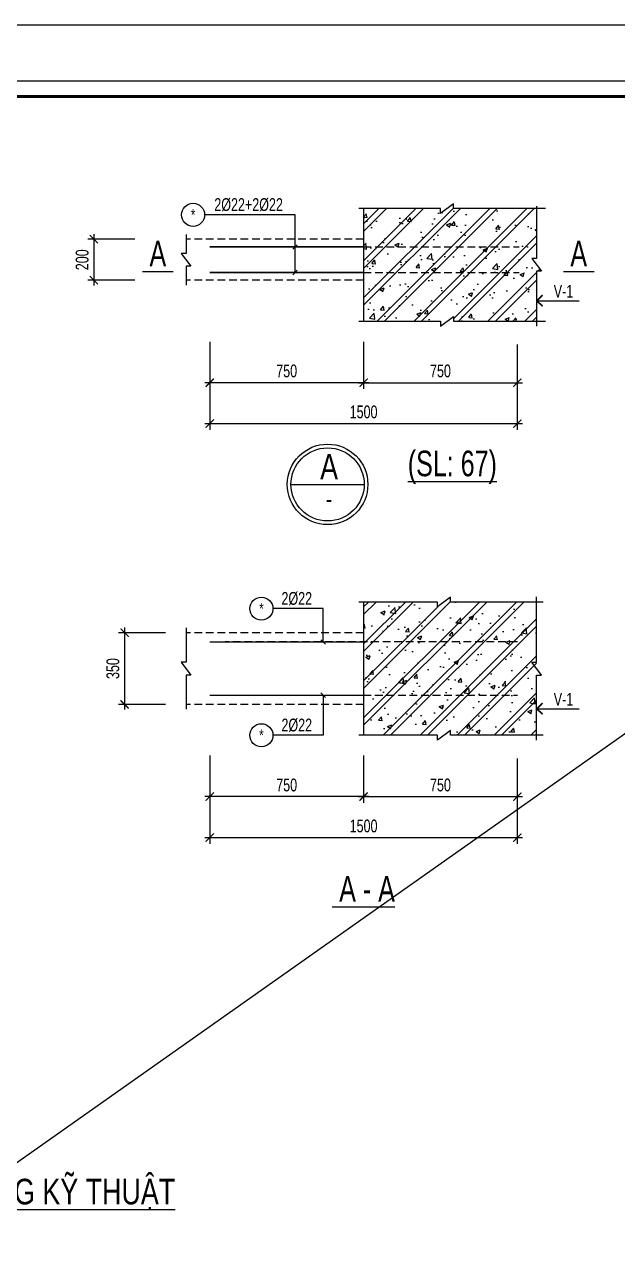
# Model space of a CAD drawing. Header units: millimetres. Extents: x -77370 to 109412, y -14880 to 214694.
# Drawn here: x 26399 to 32180, y 123934 to 135977 of the extents above; entities that cross this region are included whole.
import ezdxf
from ezdxf.enums import TextEntityAlignment as Align

# ---------------------------------------------------------------- set-up
doc = ezdxf.new("R2010")
doc.units = ezdxf.units.MM
doc.header["$LTSCALE"] = 300
doc.header["$MEASUREMENT"] = 0
doc.header["$PDMODE"] = 66
doc.linetypes.add('DASHED2', pattern=[0.375, 0.25, -0.125])
doc.layers.get('0').update_dxf_attribs({"linetype": 'CONTINUOUS'})
doc.layers.get('DEFPOINTS').update_dxf_attribs({"linetype": 'CONTINUOUS'})
for name, color, linetype in [('CDC-KHUNGTEN', 7, 'CONTINUOUS'), ('CDC.02.DIM', 1, 'CONTINUOUS'), ('CDC.03.BORDER', 3, 'CONTINUOUS'), ('CDC.05.STEEL', 4, 'CONTINUOUS'), ('CDC.06.TEXT', 2, 'CONTINUOUS'), ('CDC.10.HATCH', 251, 'CONTINUOUS'), ('CDC.11.NOTE', 8, 'CONTINUOUS'), ('CDC.14.STEELNUM', 2, 'CONTINUOUS')]:
    doc.layers.add(name, color=color, linetype=linetype)
doc.layers.add('KCS_Plotter', color=11, linetype='CONTINUOUS', plot=False)
doc.styles.add('ARIAL', font='arial.ttf', dxfattribs={"width": 0.65})
doc.styles.add('KCS_SMTEXT', font='arial.ttf', dxfattribs={"width": 0.7})
doc.styles.add('SMTEXT', font='arial.ttf', dxfattribs={"width": 0.7})
doc.dimstyles.new('KCS_DIM25', dxfattribs={"dimscale": 2, "dimtxt": 62.5, "dimasz": 40, "dimexe": 30, "dimexo": 0, "dimgap": 25, "dimtad": 1, "dimdec": 0, "dimlfac": 0.5, "dimzin": 13, "dimdsep": 46, "dimtxsty": 'KCS_SMTEXT', "dimblk": 'ARCHTICK', "dimcen": 0, "dimdle": 25, "dimclrd": 1, "dimclre": 1, "dimclrt": 2, "dimadec": 0, "dimazin": 0, "dimtfac": 1, "dimtdec": 0, "dimtix": 1, "dimtmove": 2, "dimatfit": 3, "dimfxl": 1, "dimtolj": 1, "dimtzin": 13, "dimarcsym": 0})

# ---------------------------------------------------------------- blocks, each defined once
blk = doc.blocks.new('_ArchTick')
at = {"color": 0, "linetype": 'ByBlock', "const_width": 0.15}
blk.add_lwpolyline([(-0.5, -0.5), (0.5, 0.5)], dxfattribs=at)
blk = doc.blocks.new('*D325')
at = {"layer": 'CDC.02.DIM', "color": 1, "lineweight": -2, "transparency": 16777216}
for p, q in [((27074, 133932), (27074, 133432)), ((27474, 133882), (27014, 133882)), ((27474, 133482), (27014, 133482))]:
    blk.add_line(p, q, dxfattribs=at)
at = {"layer": 'DEFPOINTS', "color": 0, "transparency": 16777216}
for p in [(27474, 133882), (27074, 133482), (27474, 133482)]:
    blk.add_point(p, dxfattribs=at)
at = {"layer": 'CDC.02.DIM', "color": 1, "lineweight": -2, "transparency": 16777216, "xscale": 80, "yscale": 80, "zscale": 80}
for p, rotation in [((27074, 133882), 90), ((27074, 133482), 270)]:
    blk.add_blockref('_ArchTick', p, dxfattribs=dict(at, rotation=rotation))
at = {"layer": 'CDC.02.DIM', "color": 2, "transparency": 16777216, "insert": (26960, 133682), "char_height": 125, "attachment_point": 5, "rotation": 90, "style": 'KCS_SMTEXT'}
blk.add_mtext('\\A1;200', dxfattribs=at)
blk = doc.blocks.new('*D326')
at = {"layer": 'CDC.02.DIM', "color": 1, "lineweight": -2, "transparency": 16777216}
for p, q in [((29705, 132854), (29705, 132422)), ((31205, 132854), (31205, 132422)), ((29655, 132482), (31255, 132482))]:
    blk.add_line(p, q, dxfattribs=at)
at = {"layer": 'DEFPOINTS', "color": 0, "transparency": 16777216}
for p in [(29705, 132854), (31205, 132854), (31205, 132482)]:
    blk.add_point(p, dxfattribs=at)
at = {"layer": 'CDC.02.DIM', "color": 1, "lineweight": -2, "transparency": 16777216, "xscale": 80, "yscale": 80, "zscale": 80, "rotation": 180}
blk.add_blockref('_ArchTick', (29705, 132482), dxfattribs=at)
at = {"layer": 'CDC.02.DIM', "color": 1, "lineweight": -2, "transparency": 16777216, "xscale": 80, "yscale": 80, "zscale": 80}
blk.add_blockref('_ArchTick', (31205, 132482), dxfattribs=at)
at = {"layer": 'CDC.02.DIM', "color": 2, "transparency": 16777216, "insert": (30455, 132596), "char_height": 125, "attachment_point": 5, "style": 'KCS_SMTEXT'}
blk.add_mtext('\\A1;750', dxfattribs=at)
blk = doc.blocks.new('*D327')
at = {"layer": 'CDC.02.DIM', "color": 1, "lineweight": -2, "transparency": 16777216}
for p, q in [((28205, 132882), (28205, 132422)), ((29705, 132882), (29705, 132422)), ((29755, 132482), (28155, 132482))]:
    blk.add_line(p, q, dxfattribs=at)
at = {"layer": 'DEFPOINTS', "color": 0, "transparency": 16777216}
for p in [(28205, 132882), (29705, 132882), (28205, 132482)]:
    blk.add_point(p, dxfattribs=at)
at = {"layer": 'CDC.02.DIM', "color": 1, "lineweight": -2, "transparency": 16777216, "xscale": 80, "yscale": 80, "zscale": 80, "rotation": 180}
blk.add_blockref('_ArchTick', (28205, 132482), dxfattribs=at)
at = {"layer": 'CDC.02.DIM', "color": 1, "lineweight": -2, "transparency": 16777216, "xscale": 80, "yscale": 80, "zscale": 80}
blk.add_blockref('_ArchTick', (29705, 132482), dxfattribs=at)
at = {"layer": 'CDC.02.DIM', "color": 2, "transparency": 16777216, "insert": (28955, 132596), "char_height": 125, "attachment_point": 5, "style": 'KCS_SMTEXT'}
blk.add_mtext('\\A1;750', dxfattribs=at)
blk = doc.blocks.new('*D442')
at = {"layer": 'CDC.02.DIM', "color": 1, "lineweight": -2, "transparency": 16777216}
for p, q in [((27374, 130091), (27374, 129291)), ((27774, 130041), (27314, 130041)), ((27774, 129341), (27314, 129341))]:
    blk.add_line(p, q, dxfattribs=at)
at = {"layer": 'DEFPOINTS', "color": 0, "transparency": 16777216}
for p in [(27774, 130041), (27374, 129341), (27774, 129341)]:
    blk.add_point(p, dxfattribs=at)
at = {"layer": 'CDC.02.DIM', "color": 1, "lineweight": -2, "transparency": 16777216, "xscale": 80, "yscale": 80, "zscale": 80}
for p, rotation in [((27374, 130041), 90), ((27374, 129341), 270)]:
    blk.add_blockref('_ArchTick', p, dxfattribs=dict(at, rotation=rotation))
at = {"layer": 'CDC.02.DIM', "color": 2, "transparency": 16777216, "insert": (27260, 129691), "char_height": 125, "attachment_point": 5, "rotation": 90, "style": 'KCS_SMTEXT'}
blk.add_mtext('\\A1;350', dxfattribs=at)
blk = doc.blocks.new('*D450')
at = {"layer": 'CDC.02.DIM', "color": 1, "lineweight": -2, "transparency": 16777216}
for p, q in [((28205, 132854), (28205, 132022)), ((31205, 132854), (31205, 132022)), ((28155, 132082), (31255, 132082))]:
    blk.add_line(p, q, dxfattribs=at)
at = {"layer": 'DEFPOINTS', "color": 0, "transparency": 16777216}
for p in [(28205, 132854), (31205, 132854), (31205, 132082)]:
    blk.add_point(p, dxfattribs=at)
at = {"layer": 'CDC.02.DIM', "color": 1, "lineweight": -2, "transparency": 16777216, "xscale": 80, "yscale": 80, "zscale": 80, "rotation": 180}
blk.add_blockref('_ArchTick', (28205, 132082), dxfattribs=at)
at = {"layer": 'CDC.02.DIM', "color": 1, "lineweight": -2, "transparency": 16777216, "xscale": 80, "yscale": 80, "zscale": 80}
blk.add_blockref('_ArchTick', (31205, 132082), dxfattribs=at)
at = {"layer": 'CDC.02.DIM', "color": 2, "transparency": 16777216, "insert": (29705, 132196), "char_height": 125, "attachment_point": 5, "style": 'KCS_SMTEXT'}
blk.add_mtext('\\A1;1500', dxfattribs=at)
blk = doc.blocks.new('*D451')
at = {"layer": 'CDC.02.DIM', "color": 1, "lineweight": -2, "transparency": 16777216}
for p, q in [((29705, 128813), (29705, 128381)), ((31205, 128813), (31205, 128381)), ((29655, 128441), (31255, 128441))]:
    blk.add_line(p, q, dxfattribs=at)
at = {"layer": 'DEFPOINTS', "color": 0, "transparency": 16777216}
for p in [(29705, 128813), (31205, 128813), (31205, 128441)]:
    blk.add_point(p, dxfattribs=at)
at = {"layer": 'CDC.02.DIM', "color": 1, "lineweight": -2, "transparency": 16777216, "xscale": 80, "yscale": 80, "zscale": 80, "rotation": 180}
blk.add_blockref('_ArchTick', (29705, 128441), dxfattribs=at)
at = {"layer": 'CDC.02.DIM', "color": 1, "lineweight": -2, "transparency": 16777216, "xscale": 80, "yscale": 80, "zscale": 80}
blk.add_blockref('_ArchTick', (31205, 128441), dxfattribs=at)
at = {"layer": 'CDC.02.DIM', "color": 2, "transparency": 16777216, "insert": (30455, 128554), "char_height": 125, "attachment_point": 5, "style": 'KCS_SMTEXT'}
blk.add_mtext('\\A1;750', dxfattribs=at)
blk = doc.blocks.new('*D452')
at = {"layer": 'CDC.02.DIM', "color": 1, "lineweight": -2, "transparency": 16777216}
for p, q in [((28205, 128841), (28205, 128381)), ((29705, 128841), (29705, 128381)), ((29755, 128441), (28155, 128441))]:
    blk.add_line(p, q, dxfattribs=at)
at = {"layer": 'DEFPOINTS', "color": 0, "transparency": 16777216}
for p in [(28205, 128841), (29705, 128841), (28205, 128441)]:
    blk.add_point(p, dxfattribs=at)
at = {"layer": 'CDC.02.DIM', "color": 1, "lineweight": -2, "transparency": 16777216, "xscale": 80, "yscale": 80, "zscale": 80, "rotation": 180}
blk.add_blockref('_ArchTick', (28205, 128441), dxfattribs=at)
at = {"layer": 'CDC.02.DIM', "color": 1, "lineweight": -2, "transparency": 16777216, "xscale": 80, "yscale": 80, "zscale": 80}
blk.add_blockref('_ArchTick', (29705, 128441), dxfattribs=at)
at = {"layer": 'CDC.02.DIM', "color": 2, "transparency": 16777216, "insert": (28955, 128554), "char_height": 125, "attachment_point": 5, "style": 'KCS_SMTEXT'}
blk.add_mtext('\\A1;750', dxfattribs=at)
blk = doc.blocks.new('*D453')
at = {"layer": 'CDC.02.DIM', "color": 1, "lineweight": -2, "transparency": 16777216}
for p, q in [((28205, 128813), (28205, 127981)), ((31205, 128813), (31205, 127981)), ((28155, 128041), (31255, 128041))]:
    blk.add_line(p, q, dxfattribs=at)
at = {"layer": 'DEFPOINTS', "color": 0, "transparency": 16777216}
for p in [(28205, 128813), (31205, 128813), (31205, 128041)]:
    blk.add_point(p, dxfattribs=at)
at = {"layer": 'CDC.02.DIM', "color": 1, "lineweight": -2, "transparency": 16777216, "xscale": 80, "yscale": 80, "zscale": 80, "rotation": 180}
blk.add_blockref('_ArchTick', (28205, 128041), dxfattribs=at)
at = {"layer": 'CDC.02.DIM', "color": 1, "lineweight": -2, "transparency": 16777216, "xscale": 80, "yscale": 80, "zscale": 80}
blk.add_blockref('_ArchTick', (31205, 128041), dxfattribs=at)
at = {"layer": 'CDC.02.DIM', "color": 2, "transparency": 16777216, "insert": (29705, 128154), "char_height": 125, "attachment_point": 5, "style": 'KCS_SMTEXT'}
blk.add_mtext('\\A1;1500', dxfattribs=at)
blk = doc.blocks.new('Khung tên chuẩn')
at = {"layer": 'CDC-KHUNGTEN', "color": 8}
blk.add_lwpolyline([(75096, 1100), (83000, 1100), (83000, 58300), (3000, 58300), (3000, 1100), (75096, 1100)], dxfattribs=at)
at = {"layer": 'CDC-KHUNGTEN', "color": 255, "lineweight": 60}
blk.add_lwpolyline([(74900, 1400), (74900, 58000), (3300, 58000), (3300, 1400), (74900, 1400)], close=True, dxfattribs=at)
at = {"layer": 'DEFPOINTS', "color": 1, "ltscale": 0.2}
blk.add_lwpolyline([(0, 0), (0, 59400), (84100, 59400), (84100, 0), (0, 0)], close=True, dxfattribs=at)

msp = doc.modelspace()

# ---------------------------------------------------------------- hatches: boundary and pattern name
at = {"layer": 'CDC.10.HATCH'}
h = msp.add_hatch(dxfattribs=at)
h.set_pattern_fill('CHAU-01', color=256, scale=60, style=0, pattern_type=2)
h.set_pattern_definition([(50, (-2534672.3, 837560.36), (430.35611, -37.65128), [45, -495]), (355, (-2534672.3, 837560.36), (-83.2508, 451.31528), [36, -396]), (100.4514, (-2534636.44, 837557.23), (347.10563, 413.663725), [38.244114, -420.68527]), (46.1842, (-2534672.3, 837680.36), (640.34463, -99.31141), [67.5, -742.5]), (96.6356, (-2534618.94, 837672.1), (560.79762, 584.47072), [57.36617, -631.0278]), (351.1842, (-2534672.3, 837680.36), (560.79717, 584.47116), [54, -594]), (21, (-2534612.3, 837650.36), (358.14423, -241.571334), [45, -495]), (326, (-2534612.3, 837650.36), (145.9892, 435.09003), [36, -396]), (71.4514, (-2534582.46, 837630.23), (504.13358, 193.5183), [38.244114, -420.68527]), (37.5, (-2534672.3, 837560.36), (7.295913, 199.736312), [0, -391.2, 0, -402, 0, -397.5]), (7.5, (-2534672.3, 837560.36), (157.841722, 236.647027), [0, -229.2, 0, -382.2, 0, -151.5]), (327.5, (-2534806.1, 837560.36), (320.293462, -13.532923), [0, -150, 0, -468, 0, -621]), (317.5, (-2534866.1, 837560.36), (349.911702, 60.06299), [0, -195, 0, -310.8, 0, -441]), (45, (-2534672.3, 837560.36), (-180.31223, 180.31223), []), (45, (-2534672.3, 837633.86), (-180.31223, 180.31223), [])])
h.paths.add_polyline_path([(30581.1, 133082.1), (31392.8, 133082.3), (31392.8, 133569.6), (31439.6, 133569.6), (31345.9, 133694.6), (31392.8, 133694.6), (31392.8, 134181.8), (30581.1, 134181.8), (30581.1, 134228.7), (30456.1, 134134.9), (30456.1, 134181.8), (29705.1, 134181.8), (29705.1, 133081.8), (30456.1, 133082), (30456.2, 133035.2), (30581.1, 133129)])
h = msp.add_hatch(dxfattribs=at)
h.set_pattern_fill('CHAU-01', color=256, scale=60, style=0, pattern_type=2)
h.set_pattern_definition([(50, (-2540633.46, 833629.28), (430.35611, -37.65128), [45, -495]), (355, (-2540633.46, 833629.3), (-83.2508, 451.31528), [36, -396]), (100.4514, (-2540597.6, 833626.14), (347.10563, 413.663725), [38.244114, -420.68527]), (46.1842, (-2540633.46, 833749.3), (640.34463, -99.31141), [67.5, -742.5]), (96.6356, (-2540580.1, 833741), (560.79762, 584.47072), [57.36617, -631.0278]), (351.1842, (-2540633.46, 833749.3), (560.79717, 584.47116), [54, -594]), (21, (-2540573.46, 833719.28), (358.14423, -241.571334), [45, -495]), (326, (-2540573.46, 833719.3), (145.9892, 435.09003), [36, -396]), (71.4514, (-2540543.6, 833699.15), (504.13358, 193.5183), [38.244114, -420.68527]), (37.5, (-2540633.46, 833629.28), (7.295913, 199.736312), [0, -391.2, 0, -402, 0, -397.5]), (7.5, (-2540633.46, 833629.28), (157.841722, 236.647027), [0, -229.2, 0, -382.2, 0, -151.5]), (327.5, (-2540767.26, 833629.28), (320.293462, -13.532923), [0, -150, 0, -468, 0, -621]), (317.5, (-2540827.26, 833629.28), (349.911702, 60.06299), [0, -195, 0, -310.8, 0, -441]), (45, (-2540633.46, 833629.28), (-180.31223, 180.31223), []), (45, (-2540633.46, 833702.78), (-180.31223, 180.31223), [])])
h.paths.add_polyline_path([(30552.2, 129040.6), (31392.8, 129040.6), (31392.8, 129532.9), (31439.6, 129532.9), (31345.9, 129657.9), (31392.8, 129657.9), (31392.8, 130340.6), (30552.2, 130340.6), (30552.2, 130387.5), (30427.2, 130293.7), (30427.2, 130340.6), (29705.1, 130340.6), (29705.1, 129040.6), (30427.2, 129040.6), (30427.2, 128993.7), (30552.2, 129087.5)])

# ---------------------------------------------------------------- linework, layer by layer
at = {"layer": 'CDC.03.BORDER'}
msp.add_line((29705.1, 134181.8), (29705.1, 133081.8), dxfattribs=at)
at = {"layer": 'CDC.03.BORDER', "linetype": 'DASHED2'}
for p, q in [((29705.1, 133881.8), (27973.5, 133881.8)), ((29705.1, 133481.8), (27973.5, 133481.8)), ((29705.1, 130040.6), (27973.5, 130040.6)), ((29705.1, 129340.6), (27973.5, 129340.6))]:
    msp.add_line(p, q, dxfattribs=at)
at = {"layer": 'CDC.03.BORDER', "ltscale": 6}
msp.add_line((29705.1, 130340.6), (29705.1, 129040.6), dxfattribs=at)
at = {"layer": 'CDC.05.STEEL', "color": 4, "linetype": 'DASHED2'}
for p, q in [((31205.1, 129950.6), (28354, 129950.6)), ((28354, 129430.6), (31205.1, 129430.6))]:
    msp.add_line(p, q, dxfattribs=at)
at = {"layer": 'CDC.05.STEEL'}
for points in [[(28205.4, 133807), (29705.1, 133807), (28205.4, 133807)], [(28205.4, 133556.7), (29705.1, 133556.7), (28205.4, 133556.7)]]:
    msp.add_lwpolyline(points, close=True, dxfattribs=at)
at = {"layer": 'CDC.05.STEEL', "color": 4, "linetype": 'DASHED2'}
for points in [[(29705.1, 133807), (28205.5, 133807), (29705.1, 133807), (31224.2, 133807)], [(29705.1, 133556.7), (31224.2, 133556.7)]]:
    msp.add_lwpolyline(points, dxfattribs=at)
at = {"layer": 'CDC.05.STEEL', "elevation": 0}
for points in [[(28205.1, 129950.6), (29712.6, 129950.6)], [(28205.1, 129430.6), (29712.6, 129430.6)]]:
    msp.add_lwpolyline(points, dxfattribs=at)
at = {"layer": 'CDC.06.TEXT'}
msp.add_line((28996.9, 131488.9), (29711.2, 131488.9), dxfattribs=at)
at = {"layer": 'CDC.06.TEXT', "color": 1}
msp.add_circle((29354.1, 131488.9), 392.9, dxfattribs=at)
at = {"layer": 'CDC.06.TEXT', "color": 4}
msp.add_circle((29354.1, 131488.9), 357.1, dxfattribs=at)
at = {"layer": 'CDC.11.NOTE', "color": 3}
for p, q in [((29058.7, 133829.2), (29014.1, 133784.7)), ((29058.7, 133579), (29014.1, 133534.4))]:
    msp.add_line(p, q, dxfattribs=at)
at = {"layer": 'CDC.11.NOTE'}
for p, q in [((29288.8, 129972.9), (29333.3, 129928.3)), ((29288.8, 129452.9), (29333.3, 129408.3))]:
    msp.add_line(p, q, dxfattribs=at)
at = {"layer": 'CDC.11.NOTE', "elevation": 0}
for points in [[(31481.3, 134181.8), (30581.1, 134181.8), (30581.1, 134228.7), (30456.1, 134134.9), (30456.1, 134181.8), (29658.2, 134181.8)], [(31392.8, 134205.4), (31392.8, 133694.6), (31345.9, 133694.6), (31439.6, 133569.6), (31392.8, 133569.6), (31392.8, 133034.9)], [(27973.5, 133928.7), (27973.5, 133744.3), (27926.7, 133744.3), (28020.4, 133619.3), (27973.5, 133619.3), (27973.5, 133434.9)], [(31392.8, 133282.3), (31445.8, 133335.4), (31449.3, 133331.8), (31397.8, 133282.3), (31449.3, 133232.8), (31445.8, 133229.3), (31392.8, 133282.3), (31809.5, 133282.3)], [(31458.5, 130340.6), (30552.2, 130340.6), (30552.2, 130387.5), (30427.2, 130293.7), (30427.2, 130340.6), (29658.2, 130340.6)], [(31392.8, 128993.7), (31392.8, 129628.1), (31439.6, 129628.1), (31345.9, 129753.1), (31392.8, 129753.1), (31392.8, 130390.6)], [(29311, 129950.6), (29311, 130276.2), (28821, 130276.2)], [(27973.5, 130089.8), (27973.5, 129753.1), (27926.7, 129753.1), (28020.4, 129628.1), (27973.5, 129628.1), (27973.5, 129296.1)], [(29311, 129430.6), (29311, 129040.2), (28821, 129040.2)], [(31392.8, 129299.3), (31445.8, 129352.4), (31449.3, 129348.8), (31397.8, 129299.3), (31449.3, 129249.8), (31445.8, 129246.3), (31392.8, 129299.3), (31809.5, 129299.3)], [(31458.5, 129040.6), (30552.2, 129040.6), (30552.2, 129087.5), (30427.2, 128993.7), (30427.2, 129040.6), (29658.2, 129040.6)]]:
    msp.add_lwpolyline(points, dxfattribs=at)
at = {"layer": 'CDC.11.NOTE'}
for points in [[(29036.4, 133556.7), (29036.4, 134120.7), (28154.8, 134120.7)], [(29658.2, 133081.8), (30456.1, 133082), (30456.2, 133035.2), (30581.1, 133129), (30581.1, 133082.1), (31481.3, 133082.4)]]:
    msp.add_lwpolyline(points, dxfattribs=at)
at = {"layer": 'CDC.14.STEELNUM', "color": 8}
for centre in [(28042.3, 134120.7), (28708.5, 130276.2), (28708.5, 129040.2)]:
    msp.add_circle(centre, 112.5, dxfattribs=at)
at = {"layer": 'KCS_Plotter'}
msp.add_line((0, 106277), (42050, 135977), dxfattribs=at)

# ---------------------------------------------------------------- block references
at = {"xscale": 0.5000000002619345, "yscale": 0.5000000002619345, "zscale": 0.5000000002619345}
msp.add_blockref('Khung tên chuẩn', (0, 106277), dxfattribs=at)

# ---------------------------------------------------------------- texts
at = {"layer": 'CDC.06.TEXT', "color": 2, "linetype": 'ByBlock', "style": 'ARIAL', "width": 0.7}
for s, p in [('2%%C22+2%%C22', (28583.4, 134220.9)), ('V-1', (31655.4, 133374.4)), ('2%%C22', (29053.4, 130376.4)), ('V-1', (31655.4, 129391.4)), ('2%%C22', (29053.4, 129140.4))]:
    msp.add_text(s, height=125, rotation=360, dxfattribs=at).set_placement(p, align=Align.MIDDLE)
at = {"layer": 'CDC.06.TEXT', "color": 4}
for s, style, width, p in [('%%U A ', 'ARIAL', 0.7, (27698.1, 133742.2)), ('%%U A ', 'ARIAL', 0.7, (31803.7, 133742.2)), ('%%UMẶT BẰNG TRIỂN KHAI THÉP THANG SỐ 3 - TẦNG KỸ THUẬT', 'KCS_SMTEXT', 0.75, (24032.9, 124595.6))]:
    msp.add_text(s, height=250, dxfattribs=dict(at, style=style, width=width)).set_placement(p, align=Align.MIDDLE)
at = {"layer": 'CDC.06.TEXT', "style": 'SMTEXT', "width": 0.75}
for s, height, p in [('A', 250, (29368.9, 131662)), ('-', 178.6, (29368.9, 131347.1))]:
    msp.add_text(s, height=height, dxfattribs=at).set_placement(p, align=Align.MIDDLE_CENTER)
at = {"layer": 'CDC.06.TEXT', "color": 4, "linetype": 'ByBlock', "style": 'KCS_SMTEXT', "width": 0.7}
msp.add_text('%%U(SL: 67)', height=250, rotation=360, dxfattribs=at).set_placement((30571, 131662.8), align=Align.MIDDLE)
msp.add_text('%%U A - A', height=250, dxfattribs=at).set_placement((29705.1, 127540.6), align=Align.MIDDLE)
at = {"layer": 'CDC.14.STEELNUM', "style": 'ARIAL', "width": 0.7}
for p in [(28042.3, 134120.7), (28708.5, 130276.2), (28708.5, 129040.2)]:
    msp.add_text('*', height=112.5, rotation=360, dxfattribs=at).set_placement(p, align=Align.MIDDLE)

# ---------------------------------------------------------------- dimensions: what is measured, and where the dimension line sits
at = {"layer": 'CDC.02.DIM'}
for base, p1, p2, angle, picture, middle in [((27073.5, 133481.8), (27473.5, 133881.8), (27473.5, 133481.8), 90, '*D325', (26959.7, 133681.8)), ((28205.1, 132481.8), (29705.1, 132881.8), (28205.1, 132881.8), 180, '*D327', (28955.1, 132595.6)), ((27373.5, 129340.6), (27773.5, 130040.6), (27773.5, 129340.6), 90, '*D442', (27259.7, 129690.6)), ((28205.1, 128440.6), (29705.1, 128840.6), (28205.1, 128840.6), 180, '*D452', (28955.1, 128554.4))]:
    dim = msp.add_linear_dim(base=base, p1=p1, p2=p2, angle=angle, dimstyle='KCS_DIM25', dxfattribs=at)
    dim.commit()
    dim.dimension.update_dxf_attribs({"geometry": picture, "text_midpoint": middle})
for base, p1, p2, picture, middle in [((31205.1, 132081.8), (28205.1, 132853.9), (31205.1, 132853.9), '*D450', (29705.1, 132195.6)), ((31205.1, 132481.8), (29705.1, 132853.9), (31205.1, 132853.9), '*D326', (30455.1, 132595.6)), ((31205.1, 128040.6), (28205.1, 128812.7), (31205.1, 128812.7), '*D453', (29705.1, 128154.4)), ((31205.1, 128440.6), (29705.1, 128812.7), (31205.1, 128812.7), '*D451', (30455.1, 128554.4))]:
    dim = msp.add_linear_dim(base=base, p1=p1, p2=p2, dimstyle='KCS_DIM25', dxfattribs=at)
    dim.commit()
    dim.dimension.update_dxf_attribs({"geometry": picture, "text_midpoint": middle})

doc.saveas('drawing.dxf')
